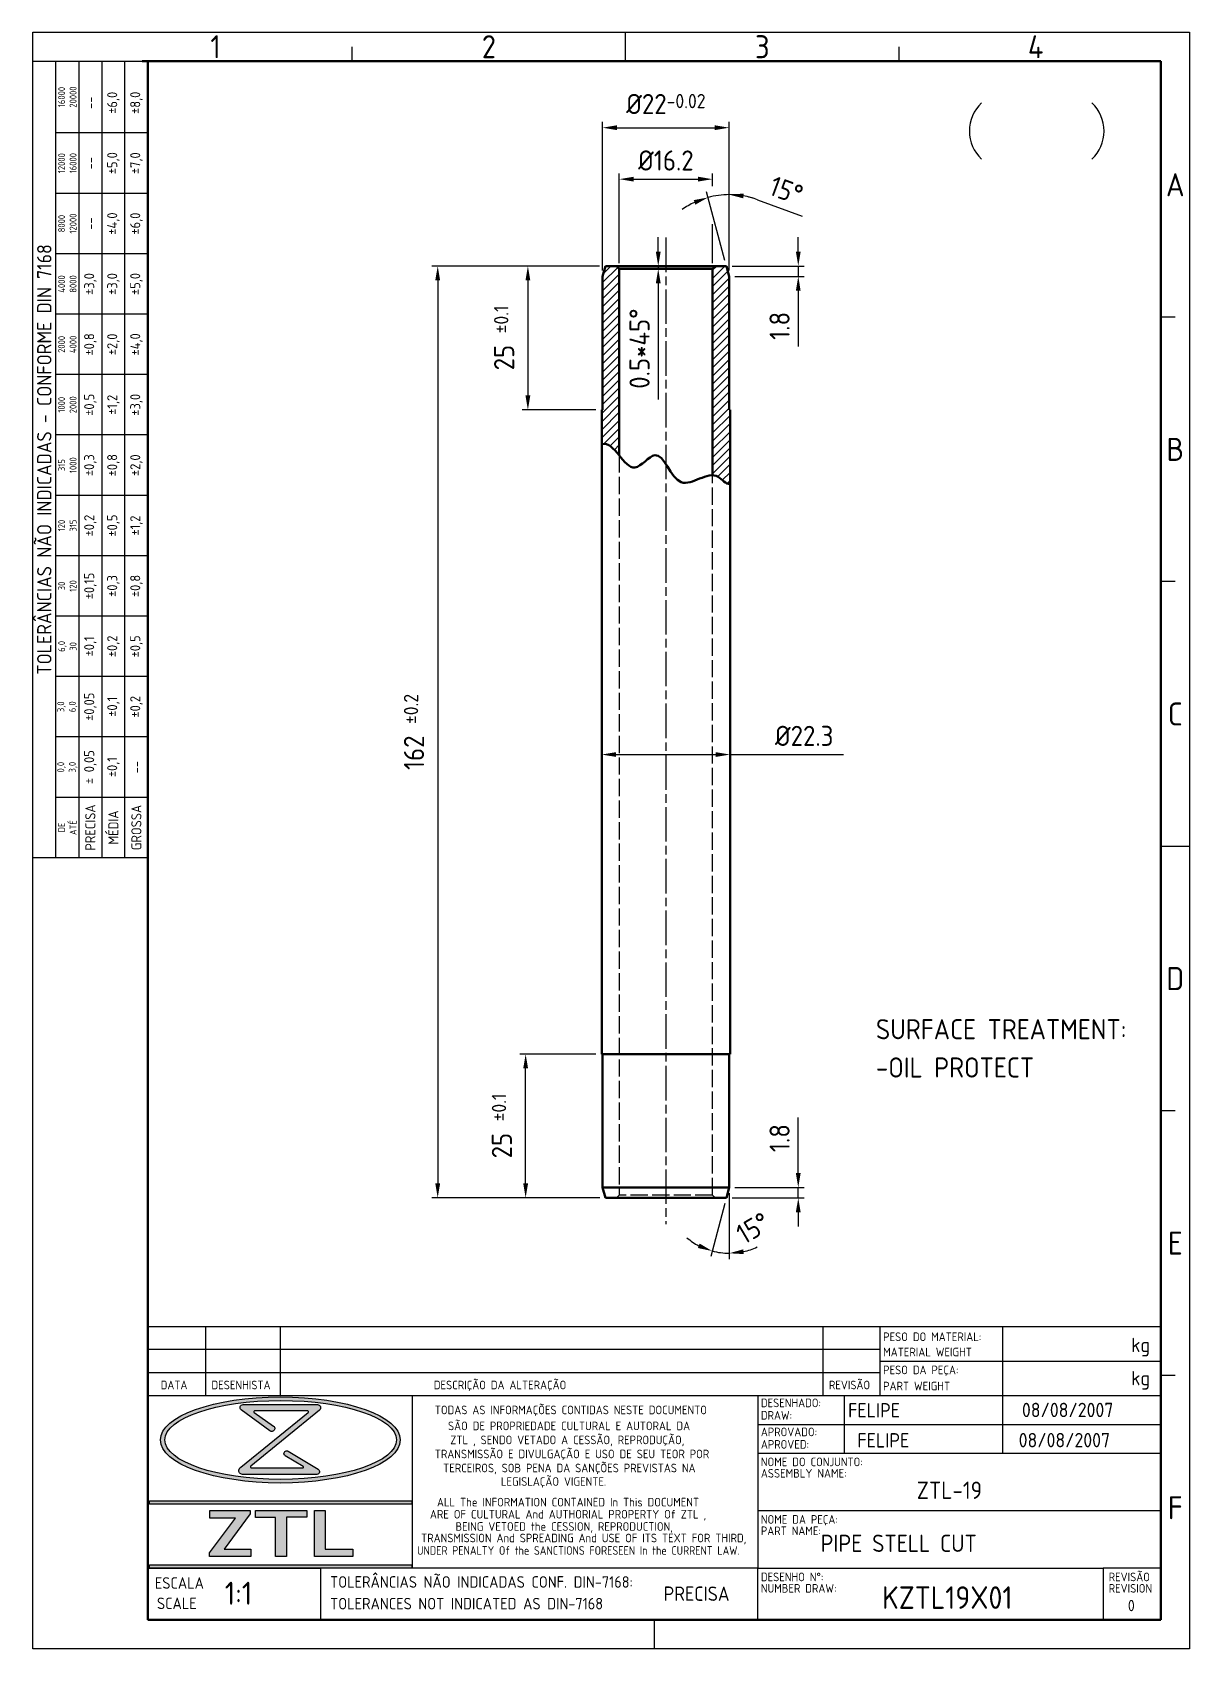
# Model space of a CAD drawing. Extents: x 0 to 201, y 0 to 281.
import ezdxf
from ezdxf.enums import TextEntityAlignment as Align

# ---------------------------------------------------------------- set-up
doc = ezdxf.new("R2010")
doc.units = 0
doc.header["$LTSCALE"] = 0.5
doc.linetypes.add('AM_ISO02W050', pattern=[7.5, 6, -1.5])
doc.linetypes.add('AM_ISO08W050', pattern=[18, 12, -1.5, 3, -1.5])
doc.layers.get('Defpoints').update_dxf_attribs({"linetype": 'CONTINUOUS'})
for name, color, linetype, lineweight in [('AM_0', 7, 'CONTINUOUS', 50), ('AM_3', 6, 'AM_ISO02W050', 25), ('AM_5', 3, 'CONTINUOUS', 25), ('AM_6', 2, 'CONTINUOUS', 35), ('AM_7', 4, 'AM_ISO08W050', 25), ('AM_8', 1, 'CONTINUOUS', 25), ('AM_BOR', 7, 'CONTINUOUS', 50)]:
    doc.layers.add(name, color=color, linetype=linetype, lineweight=lineweight)
doc.styles.add('ACISOTS', font='isocp.shx', dxfattribs={"height": 1})
doc.styles.get("Standard").update_dxf_attribs({"font": 'ISOCP.SHX'})
doc.dimstyles.new('AM_ISO', dxfattribs={"dimtxt": 3.5, "dimasz": 2.5, "dimexe": 1, "dimexo": 1, "dimgap": 1.5, "dimtad": 1, "dimdsep": 46, "dimtxsty": 'Standard', "dimcen": 0, "dimclrd": 256, "dimclre": 256, "dimclrt": 2, "dimadec": 0, "dimazin": 2, "dimtp": 0.1, "dimtm": 0.1, "dimtfac": 0.71, "dimtdec": 3, "dimtmove": 0, "dimatfit": 3, "dimfxl": 0, "dimlwd": -1, "dimlwe": -1, "dimarcsym": 0})

# ---------------------------------------------------------------- blocks, each defined once
blk = doc.blocks.new('A4 ZTL')
at = {"layer": 'AM_0'}
for p, q in [((196, 276), (19, 276)), ((20, 276), (20, 5)), ((196, 5), (196, 276)), ((20, 5), (196, 5))]:
    blk.add_line(p, q, dxfattribs=at)
at = {"layer": 'AM_BOR', "color": 135, "lineweight": 25}
for p, q in [((0, 0), (0, 281)), ((0, 281), (201, 281)), ((55.5, 276), (55.5, 278.5)), ((103, 276), (103, 281)), ((150.5, 276), (150.5, 278.5)), ((201, 281), (201, 0)), ((4, 137.5), (4, 276)), ((8, 276), (8, 137.5)), ((12, 276), (12, 137.5)), ((16, 137.5), (16, 276)), ((20, 263.5), (4, 263.5)), ((20, 253), (4, 253)), ((20, 242.5), (4, 242.5)), ((20, 232), (4, 232)), ((198.5, 231.5), (196, 231.5)), ((20, 221.5), (4, 221.5)), ((20, 211), (4, 211)), ((20, 200.5), (4, 200.5)), ((20, 190), (4, 190)), ((198.5, 185.5), (196, 185.5)), ((20, 179.5), (4, 179.5)), ((20, 169), (4, 169)), ((20, 158.5), (4, 158.5)), ((20, 148), (4, 148)), ((196, 139.5), (201, 139.5)), ((198.5, 93.5), (196, 93.5)), ((198.5, 47.5), (196, 47.5)), ((108, 0), (108, 5)), ((201, 0), (0, 0))]:
    blk.add_line(p, q, dxfattribs=at)
blk.add_lwpolyline([(20, 276), (20, 137.5), (0, 137.5), (0, 276)], close=True, dxfattribs=at)
at = {"layer": 'AM_BOR', "color": 135, "lineweight": 25, "style": 'ACISOTS'}
for s, p in [('1', (31.75, 278.5)), ('2', (79.25, 278.5)), ('3', (126.75, 278.5)), ('4', (174.25, 278.5)), ('A', (198.5, 254.5)), ('B', (198.5, 208.5)), ('C', (198.5, 162.5)), ('D', (198.5, 116.5)), ('E', (198.5, 70.5)), ('F', (198.5, 24.5))]:
    blk.add_text(s, height=4, dxfattribs=at).set_placement(p, align=Align.MIDDLE)
at = {"layer": 'AM_BOR', "color": 135, "lineweight": 25, "attachment_point": 5, "rotation": 90}
for s, insert, char_height, width in [('16000\\P20000', (6, 269.75), 1.2, 12.5), ('±6,0', (14, 268.75), 1.75, 10.5), ('±8,0', (18, 268.75), 1.75, 10.5), ('--', (10, 268.75), 1.75, 10.5), ('12000\\P16000', (6, 258.25), 1.2, 10.5), ('--', (10, 258.25), 1.75, 10.5), ('±5,0', (14, 258.25), 1.75, 10.5), ('±7,0', (18, 258.25), 1.75, 10.5), ('8000\\P12000', (6, 247.75), 1.2, 10.5), ('--', (10, 247.75), 1.75, 10.5), ('±4,0', (14, 247.75), 1.75, 10.5), ('±6,0', (18, 247.75), 1.75, 10.5), ('{\\Fisocp.shx|c0;TOLERÂNCIAS NÃO INDICADAS - CONFORME DIN 7168}', (2, 206.75), 2.5, 138.5), ('±3,0', (10, 237.25), 1.75, 10.5), ('±3,0', (14, 237.25), 1.75, 10.5), ('±5,0', (18, 237.25), 1.75, 10.5), ('4000\\P8000', (6, 237.25), 1.2, 10.5), ('2000\\P4000', (6, 226.75), 1.2, 10.5), ('±0,8', (10, 226.75), 1.75, 10.5), ('±2,0', (14, 226.75), 1.75, 10.5), ('±4,0', (18, 226.75), 1.75, 10.5), ('1000\\P2000', (6, 216.25), 1.2, 10.5), ('±0,5', (10, 216.25), 1.75, 10.5), ('±1,2', (14, 216.25), 1.75, 10.5), ('±3,0', (18, 216.25), 1.75, 10.5), ('315\\P1000', (6, 205.75), 1.2, 10.5), ('±0,3', (10, 205.75), 1.75, 10.5), ('±0,8', (14, 205.75), 1.75, 10.5), ('±2,0', (18, 205.75), 1.75, 10.5), ('±0,2', (10, 195.25), 1.75, 10.5), ('±0,5', (14, 195.25), 1.75, 10.5), ('±1,2', (18, 195.25), 1.75, 10.5), ('120\\P315', (6, 195.25), 1.2, 10.5), ('30\\P120', (6, 184.75), 1.2, 10.5), ('±0,15', (10, 184.75), 1.75, 10.5), ('±0,3', (14, 184.75), 1.75, 10.5), ('±0,8', (18, 184.75), 1.75, 10.5), ('6,0\\P30', (6, 174.25), 1.2, 10.5), ('±0,1', (10, 174.25), 1.75, 10.5), ('±0,2', (14, 174.25), 1.75, 10.5), ('±0,5', (18, 174.25), 1.75, 10.5), ('±0,05', (10, 163.75), 1.75, 10.5), ('3,0\\P6,0', (6, 163.75), 1.2, 10.5), ('±0,1', (14, 163.75), 1.75, 10.5), ('±0,2', (18, 163.75), 1.75, 10.5), ('± 0,05', (10, 153.25), 1.75, 10.5), ('\\pt4.79529;±0,1', (14, 153.25), 1.75, 10.5), ('0,0\\P3,0', (6, 153.25), 1.2, 10.5), ('--', (18, 153.25), 1.75, 10.5), ('PRECISA', (10, 142.75), 1.75, 10.5), ('GROSSA', (18, 142.75), 1.75, 10.5), ('{\\Fisocp.shx|c0;DE\\PATÉ}', (6, 142.75), 1.2, 10.5), ('MÉDIA', (14, 142.75), 1.75, 10.5)]:
    blk.add_mtext(s, dxfattribs=dict(at, insert=insert, char_height=char_height, width=width))
blk = doc.blocks.new('LEGENDAZTL-1')
at = {"layer": 'AM_8'}
h = blk.add_hatch(color=135, dxfattribs=at)
edge = h.paths.add_edge_path()
edge.add_ellipse((23.01, 31.29), major_axis=(20.82, 0), ratio=0.359907, start_angle=191.4592, end_angle=452.8175)
edge.add_ellipse((23.01, 31.29), major_axis=(20.82, 0), ratio=0.359907, start_angle=92.8175, end_angle=191.4592)
edge = h.paths.add_edge_path(flags=16)
edge.add_ellipse((23.07, 31.29), major_axis=(20.11, 0), ratio=0.340664, start_angle=93.067, end_angle=371.4592)
edge.add_ellipse((23.07, 31.29), major_axis=(20.11, 0), ratio=0.340664, start_angle=11.4592, end_angle=93.067)
h = blk.add_hatch(color=135, dxfattribs=at)
edge = h.paths.add_edge_path()
edge.add_line((27.86, 36.04), (16.14, 26.55))
edge.add_arc((16.46, 25.96), 0.662, 118.1409, 270)
edge.add_line((16.46, 25.3), (29.34, 25.3))
edge.add_arc((29.33, 25.79), 0.488, 271.9685, 418.9108)
edge.add_line((29.58, 26.21), (24.36, 29.35))
edge.add_arc((24.11, 28.95), 0.475, 58.6682, 238.8052)
edge.add_line((23.87, 28.54), (26.98, 26.65))
edge.add_arc((26.92, 26.56), 0.12, -90, 54.6545, ccw=False)
edge.add_line((26.92, 26.44), (17.93, 26.44))
edge.add_arc((17.96, 26.6), 0.167, 129.2364, 260.8226, ccw=False)
edge.add_line((17.86, 26.73), (29.79, 36.47))
edge.add_arc((29.47, 36.9), 0.529, 306.0702, 450)
edge.add_line((29.47, 37.43), (16.54, 37.43))
edge.add_arc((16.52, 36.92), 0.513, 87.7272, 233.7471)
edge.add_line((16.21, 36.5), (21.18, 32.86))
edge.add_arc((21.5, 33.28), 0.527, 232.4714, 414.7334)
edge.add_line((21.81, 33.71), (18.46, 36.07))
edge.add_arc((18.53, 36.2), 0.144, 90, 242.5235, ccw=False)
edge.add_line((18.53, 36.35), (27.78, 36.35))
edge.add_arc((27.75, 36.17), 0.176, -50.9964, 80.7655, ccw=False)
for points in [[(0.28, 20.1), (45.87, 20.1), (45.87, 20.7), (0.28, 20.7)], [(10.71, 11.65), (10.71, 11.05), (17.9, 11.05), (17.9, 12.32), (13.24, 12.32), (17.77, 18.44), (17.77, 19.04), (10.78, 19.04), (10.78, 17.71), (15.21, 17.71)], [(18.7, 17.78), (22.17, 17.78), (22.17, 11.05), (24.07, 11.05), (24.07, 17.84), (27.63, 17.84), (27.63, 19.04), (18.7, 19.04)], [(35.62, 11.02), (35.62, 12.32), (30.79, 12.32), (30.79, 19.04), (28.93, 19.04), (28.93, 11.02)], [(45.87, 9.6), (0.28, 9.6), (0.28, 9), (45.87, 9)]]:
    blk.add_hatch(color=135, dxfattribs=at).paths.add_polyline_path(points)
at = {"layer": 'AM_8', "color": 135}
for p, q in [((0, 51), (176, 51)), ((0, 51), (0, 0)), ((10, 51), (10, 39)), ((23, 51), (23, 39)), ((117.25, 51), (117.25, 39)), ((127.25, 39), (127.25, 51)), ((148.5, 51), (148.5, 45)), ((176, 0), (176, 51)), ((127.25, 47), (0, 47)), ((127.25, 45), (176, 45)), ((148.5, 45), (148.5, 39)), ((0, 43), (127.25, 43)), ((0, 39), (106, 39)), ((16.54, 37.43), (29.47, 37.43)), ((45.93, 39), (45.93, 9)), ((106, 39), (106, 20)), ((106, 39), (176, 39)), ((121, 39), (121, 29)), ((148.5, 39), (148.5, 29)), ((106, 34), (176, 34)), ((106, 29), (176, 29)), ((0.28, 20.1), (0.28, 20.7)), ((0.28, 20.7), (45.87, 20.7)), ((45.87, 20.1), (0.28, 20.1)), ((45.87, 20.7), (45.87, 20.1)), ((106, 20), (106, 9)), ((10.71, 11.65), (15.21, 17.71)), ((10.78, 17.71), (10.78, 19.04)), ((10.78, 19.04), (17.77, 19.04)), ((15.21, 17.71), (10.78, 17.71)), ((17.77, 18.44), (13.24, 12.32)), ((17.77, 19.04), (17.77, 18.44)), ((18.7, 17.78), (18.7, 19.04)), ((18.7, 19.04), (27.63, 19.04)), ((22.17, 17.78), (18.7, 17.78)), ((22.17, 11.05), (22.17, 17.78)), ((24.07, 17.84), (24.07, 11.05)), ((27.63, 17.84), (24.07, 17.84)), ((27.63, 19.04), (27.63, 17.84)), ((28.93, 11.02), (28.93, 19.04)), ((28.93, 19.04), (30.79, 19.04)), ((30.79, 19.04), (30.79, 12.32)), ((106, 19), (176, 19)), ((10.71, 11.05), (10.71, 11.65)), ((13.24, 12.32), (17.9, 12.32)), ((17.9, 12.32), (17.9, 11.05)), ((30.79, 12.32), (35.62, 12.32)), ((35.62, 12.32), (35.62, 11.02)), ((0, 9), (30, 9)), ((106, 9), (0, 9)), ((0.28, 9.6), (45.87, 9.6)), ((0.28, 9), (0.28, 9.6)), ((45.87, 9), (0.28, 9)), ((17.9, 11.05), (10.71, 11.05)), ((24.07, 11.05), (22.17, 11.05)), ((35.62, 11.02), (28.93, 11.02)), ((30, 9), (30, 0)), ((45.87, 9.6), (45.87, 9)), ((106, 0), (106, 9)), ((106, 9), (166, 9)), ((176, 9), (166, 9)), ((166, 9), (166, 0)), ((0, 0), (176, 0))]:
    blk.add_line(p, q, dxfattribs=at)
blk.add_lwpolyline([(16.54, 37.43), (29.47, 37.43, -0.726075), (29.79, 36.47), (17.86, 26.73, 0.646844), (17.93, 26.44), (26.92, 26.44, 0.730915), (26.98, 26.65), (23.87, 28.54, -1.001197), (24.36, 29.35), (29.58, 26.21, -0.746343), (29.34, 25.3), (16.46, 25.3, -0.780296), (16.14, 26.55), (27.86, 36.04, 0.647932), (27.78, 36.35), (18.53, 36.35, 0.78497), (18.46, 36.07), (21.81, 33.71, -1.019937), (21.18, 32.86), (16.21, 36.5, -0.740095), (16.54, 37.43, -0.257794)], format="xyb", dxfattribs=at)
for centre, major_axis, ratio in [((23.01, 31.29), (-20.82, 0), 0.359907), ((23.07, 31.29), (-20.11, 0), 0.340664)]:
    blk.add_ellipse(centre, major_axis=major_axis, ratio=ratio, dxfattribs=at)
for s, height, p in [('PESO DO MATERIAL:', 1.5, (127.75, 48.48)), ('kg', 2.5, (170.83, 46.56)), ('MATERIAL WEIGHT', 1.5, (127.75, 45.82)), ('PESO DA PEÇA:', 1.5, (127.75, 42.71)), ('kg', 2.5, (170.83, 40.79)), ('DATA', 1.5, (2.22, 40.09)), ('DESENHISTA', 1.5, (11.05, 40.09)), ('DESCRIÇÃO DA ALTERAÇÃO', 1.5, (49.68, 40.09)), ('REVISÃO', 1.5, (118.32, 40.09)), ('PART WEIGHT', 1.5, (127.75, 39.91)), ('TODAS AS INFORMAÇÕES CONTIDAS NESTE DOCUMENTO', 1.5, (49.85, 35.75)), ('DESENHADO:', 1.5, (106.5, 36.98)), ('SÃO DE PROPRIEDADE CULTURAL E AUTORAL DA', 1.5, (52.14, 32.98)), ('DRAW:', 1.5, (106.5, 34.82)), ('ZTL , SENDO VETADO A CESSÃO, REPRODUÇÃO,', 1.5, (52.53, 30.54)), ('APROVADO:', 1.5, (106.5, 31.93)), ('APROVED:', 1.5, (106.5, 29.77)), ('TRANSMISSÃO E DIVULGAÇÃO E USO DE SEU TEOR POR', 1.5, (49.85, 28.1)), ('NOME DO CONJUNTO:', 1.5, (106.5, 26.72)), ('TERCEIROS, SOB PENA DA SANÇÕES PREVISTAS NA', 1.5, (51.3, 25.66)), ('ASSEMBLY NAME:', 1.5, (106.5, 24.74)), ('LEGISLAÇÃO VIGENTE.', 1.5, (61.33, 23.31)), ('ALL The INFORMATION CONTAINED In This DOCUMENT', 1.5, (50.22, 19.72)), ('ARE OF CULTURAL And AUTHORIAL PROPERTY Of ZTL ,', 1.5, (49, 17.62)), ('BEING VETOED the CESSION, REPRODUCTION,', 1.5, (53.44, 15.49)), ('NOME DA PEÇA:', 1.5, (106.5, 16.72)), ('TRANSMISSION And SPREADING And USE OF ITS TEXT FOR THIRD,', 1.5, (47.47, 13.49)), ('PART NAME:', 1.5, (106.5, 14.74)), ('REVISÃO', 1.5, (166.93, 6.72)), ('ESCALA', 2, (1.21, 5.42)), ('TOLERÂNCIAS NÃO INDICADAS CONF. DIN-7168:', 2, (31.66, 5.6)), ('DESENHO N%%d:', 1.5, (106.5, 6.72)), ('NUMBER DRAW:', 1.5, (106.5, 4.74)), ('REVISION', 1.5, (166.93, 4.74)), ('SCALE', 2, (1.57, 1.88)), ('TOLERANCES NOT INDICATED AS DIN-7168', 2, (31.66, 1.83))]:
    blk.add_text(s, height=height, dxfattribs=at).set_placement(p)
at = {"layer": 'AM_8', "color": 135, "width": 0.95}
blk.add_text('UNDER PENALTY Of the SANCTIONS FORESEEN In the CURRENT LAW.', height=1.5, dxfattribs=at).set_placement((46.78, 11.32))
at = {"layer": 'AM_8', "color": 135}
for p in [(156.87, 48.95), (156.85, 42.99)]:
    blk.add_attdef('PESO', text='', height=2.5, dxfattribs=at).set_placement(p, align=Align.TOP_CENTER)
blk.add_attdef('DESN.', text='', height=2.5, dxfattribs=at).set_placement((130.68, 36.44), align=Align.MIDDLE_RIGHT)
for tag, height, p in [('DATADES', 2.5, (157.12, 36.5)), ('APROV', 2.5, (127.78, 31.22)), ('DATAAPROV', 2.5, (159.23, 31.25)), ('CONJUNTO', 3, (134.97, 22.54)), ('PEÇA', 3, (130.45, 13.32)), ('TOL.N.IND', 2.5, (95.33, 4.56)), ('NºDESENHO', 3.91, (138.89, 3.88)), ('REV.', 1.96, (170.86, 2.49))]:
    blk.add_attdef(tag, text='', height=height, dxfattribs=at).set_placement(p, align=Align.MIDDLE_CENTER)
at = {"layer": 'AM_8', "color": 135, "style": 'ACISOTS'}
for tag, p, height in [('GEN-TITLE-SCA{12.7}', (13.36, 2.64), 4), ('GEN-TITLE-DWG{30.6}', (92.5, -2.65), 2)]:
    blk.add_attdef(tag, p, '', height=height, dxfattribs=at)
blk = doc.blocks.new('*D17')
at = {"layer": 'AM_5'}
for p, q in [((99, 239.57), (99, 265.42)), ((101.5, 264.42), (118.5, 264.42)), ((121, 239.57), (121, 265.42))]:
    blk.add_line(p, q, dxfattribs=at)
for points in [[(101.5, 264.84), (101.5, 264), (99, 264.42)], [(118.5, 264.84), (118.5, 264), (121, 264.42)]]:
    blk.add_solid(points, dxfattribs=at)
at = {"layer": 'Defpoints', "color": 0}
for p in [(121, 264.42), (99, 238.57), (121, 238.57)]:
    blk.add_point(p, dxfattribs=at)
at = {"layer": 'AM_5', "color": 135, "insert": (110, 268.54), "char_height": 3.5, "attachment_point": 5}
blk.add_mtext('%%c22{}{\\A0;{\\H1.5x;}{\\A2;\\H0.71x;\\C3;-0.02}}', dxfattribs=at)
blk = doc.blocks.new('*D18')
at = {"layer": 'AM_5'}
for p, q in [((101.9, 240.87), (101.9, 256.47)), ((118.1, 254.23), (118.1, 256.47)), ((104.4, 255.47), (115.6, 255.47)), ((118.1, 240.87), (118.1, 247.64))]:
    blk.add_line(p, q, dxfattribs=at)
for points in [[(104.4, 255.89), (104.4, 255.06), (101.9, 255.47)], [(115.6, 255.89), (115.6, 255.06), (118.1, 255.47)]]:
    blk.add_solid(points, dxfattribs=at)
at = {"layer": 'Defpoints', "color": 0}
for p in [(118.1, 255.47), (101.9, 239.87), (118.1, 239.87)]:
    blk.add_point(p, dxfattribs=at)
at = {"layer": 'AM_5', "color": 135, "insert": (110, 258.72), "char_height": 3.5, "attachment_point": 5}
blk.add_mtext('%%c16.2', dxfattribs=at)
blk = doc.blocks.new('*D19')
at = {"layer": 'AM_5'}
for p, q in [((98.48, 240.37), (85.02, 240.37)), ((86.02, 237.87), (86.02, 217.87)), ((97.85, 215.37), (85.02, 215.37))]:
    blk.add_line(p, q, dxfattribs=at)
for points in [[(85.6, 237.87), (86.44, 237.87), (86.02, 240.37)], [(85.6, 217.87), (86.44, 217.87), (86.02, 215.37)]]:
    blk.add_solid(points, dxfattribs=at)
at = {"layer": 'Defpoints', "color": 0}
for p in [(99.48, 240.37), (86.02, 215.37), (98.85, 215.37)]:
    blk.add_point(p, dxfattribs=at)
at = {"layer": 'AM_5', "color": 135, "insert": (81.89, 227.87), "char_height": 3.5, "attachment_point": 5, "rotation": 90}
blk.add_mtext('25 {}{\\A0;{\\H1.5x;}{\\A2;\\H0.71x;\\C3;%%p0.1}}', dxfattribs=at)
blk = doc.blocks.new('*D20')
at = {"layer": 'AM_5'}
for p, q in [((98.85, 104.37), (98.85, 156.44)), ((101.35, 155.44), (118.65, 155.44)), ((121.15, 104.37), (121.15, 156.44)), ((121.15, 155.44), (140.85, 155.44))]:
    blk.add_line(p, q, dxfattribs=at)
for points in [[(101.35, 155.86), (101.35, 155.03), (98.85, 155.44)], [(118.65, 155.86), (118.65, 155.03), (121.15, 155.44)]]:
    blk.add_solid(points, dxfattribs=at)
at = {"layer": 'Defpoints', "color": 0}
for p in [(121.15, 155.44), (98.85, 103.37), (121.15, 103.37)]:
    blk.add_point(p, dxfattribs=at)
at = {"layer": 'AM_5', "color": 135, "insert": (134.03, 158.69), "char_height": 3.5, "attachment_point": 5}
blk.add_mtext('%%c22.3', dxfattribs=at)
blk = doc.blocks.new('*D21')
at = {"layer": 'AM_5'}
for p, q in [((98.48, 240.37), (69.35, 240.37)), ((70.35, 237.87), (70.35, 80.87)), ((98.5, 78.37), (69.35, 78.37))]:
    blk.add_line(p, q, dxfattribs=at)
for points in [[(69.93, 237.87), (70.77, 237.87), (70.35, 240.37)], [(69.93, 80.87), (70.77, 80.87), (70.35, 78.37)]]:
    blk.add_solid(points, dxfattribs=at)
at = {"layer": 'Defpoints', "color": 0}
for p in [(99.48, 240.37), (70.35, 78.37), (99.5, 78.37)]:
    blk.add_point(p, dxfattribs=at)
at = {"layer": 'AM_5', "color": 135, "insert": (66.23, 159.37), "char_height": 3.5, "attachment_point": 5, "rotation": 90}
blk.add_mtext('162 {}{\\A0;{\\H1.5x;}{\\A2;\\H0.71x;\\C3;%%p0.2}}', dxfattribs=at)
blk = doc.blocks.new('*D22')
at = {"layer": 'AM_5'}
for p, q in [((97.85, 103.37), (84.63, 103.37)), ((85.63, 80.87), (85.63, 100.87)), ((98.5, 78.37), (84.63, 78.37))]:
    blk.add_line(p, q, dxfattribs=at)
for points in [[(85.21, 100.87), (86.05, 100.87), (85.63, 103.37)], [(85.21, 80.87), (86.05, 80.87), (85.63, 78.37)]]:
    blk.add_solid(points, dxfattribs=at)
at = {"layer": 'Defpoints', "color": 0}
for p in [(85.63, 103.37), (98.85, 103.37), (99.5, 78.37)]:
    blk.add_point(p, dxfattribs=at)
at = {"layer": 'AM_5', "color": 135, "insert": (81.5, 90.87), "char_height": 3.5, "attachment_point": 5, "rotation": 90}
blk.add_mtext('25 {}{\\A0;{\\H1.5x;}{\\A2;\\H0.71x;\\C3;%%p0.1}}', dxfattribs=at)
blk = doc.blocks.new('*D23')
at = {"layer": 'AM_5'}
for p, q in [((133, 242.87), (133, 245.37)), ((121.52, 240.37), (134, 240.37)), ((133, 240.37), (133, 238.57)), ((122, 238.57), (134, 238.57)), ((133, 236.07), (133, 226.37))]:
    blk.add_line(p, q, dxfattribs=at)
for points in [[(132.58, 242.87), (133.41, 242.87), (133, 240.37)], [(132.58, 236.07), (133.41, 236.07), (133, 238.57)]]:
    blk.add_solid(points, dxfattribs=at)
at = {"layer": 'Defpoints', "color": 0}
for p in [(120.52, 240.37), (121, 238.57), (133, 238.57)]:
    blk.add_point(p, dxfattribs=at)
at = {"layer": 'AM_5', "color": 135, "insert": (129.75, 229.97), "char_height": 3.5, "attachment_point": 5, "rotation": 90}
blk.add_mtext('1.8', dxfattribs=at)
blk = doc.blocks.new('*D24')
at = {"layer": 'AM_5'}
for p, q in [((120.26, 241.33), (117.06, 253.26)), ((121, 239.57), (121, 253.78)), ((125.92, 251.9), (133.66, 249.04))]:
    blk.add_line(p, q, dxfattribs=at)
for start, end in [(115.0936, 125.1871), (90, 105), (69.7335, 90), (69.8129, 79.9064)]:
    blk.add_arc((121, 238.57), 14.21, start, end, dxfattribs=at)
for points in [[(123.45, 252.14), (123.53, 252.97), (121, 252.78)], [(114.83, 251.83), (115.11, 251.04), (117.32, 252.29)]]:
    blk.add_solid(points, dxfattribs=at)
at = {"layer": 'Defpoints', "color": 0}
for p in [(118.53, 252.56), (120.52, 240.37), (121, 238.57), (121, 238.57), (121, 215.37)]:
    blk.add_point(p, dxfattribs=at)
at = {"layer": 'AM_5', "color": 135, "insert": (130.92, 253.52), "char_height": 3.5, "attachment_point": 5, "rotation": 339.7335}
blk.add_mtext('15°', dxfattribs=at)
blk = doc.blocks.new('*D25')
at = {"layer": 'AM_5'}
for p, q in [((133, 82.67), (133, 92.37)), ((122, 80.17), (134, 80.17)), ((133, 78.37), (133, 80.17)), ((121.52, 78.37), (134, 78.37)), ((133, 75.87), (133, 73.37))]:
    blk.add_line(p, q, dxfattribs=at)
for points in [[(132.58, 82.67), (133.41, 82.67), (133, 80.17)], [(132.58, 75.87), (133.41, 75.87), (133, 78.37)]]:
    blk.add_solid(points, dxfattribs=at)
at = {"layer": 'Defpoints', "color": 0}
for p in [(121, 80.17), (133, 80.17), (120.52, 78.37)]:
    blk.add_point(p, dxfattribs=at)
at = {"layer": 'AM_5', "color": 135, "insert": (129.75, 88.77), "char_height": 3.5, "attachment_point": 5, "rotation": 90}
blk.add_mtext('1.8', dxfattribs=at)
blk = doc.blocks.new('*D26')
at = {"layer": 'AM_5'}
for p, q in [((121, 79.17), (121, 67.74)), ((120.26, 77.4), (117.78, 68.17))]:
    blk.add_line(p, q, dxfattribs=at)
for start, end in [(229.8732, 242.4366), (255, 270), (282.5634, 295.1268)]:
    blk.add_arc((121, 80.17), 11.42, start, end, dxfattribs=at)
for points in [[(115.86, 70.43), (115.56, 69.65), (118.04, 69.13)], [(123.53, 68.6), (123.44, 69.43), (121, 68.74)]]:
    blk.add_solid(points, dxfattribs=at)
at = {"layer": 'Defpoints', "color": 0}
for p in [(121, 103.37), (121, 80.17), (121, 80.17), (120.52, 78.37), (119.01, 68.92)]:
    blk.add_point(p, dxfattribs=at)
at = {"layer": 'AM_5', "color": 135, "insert": (125.15, 73.12), "char_height": 3.5, "attachment_point": 5, "rotation": 30.5042}
blk.add_mtext('15°', dxfattribs=at)
blk = doc.blocks.new('*D27')
at = {"layer": 'AM_5'}
for p, q in [((108.67, 242.87), (108.67, 245.37)), ((102.9, 240.37), (109.67, 240.37)), ((102.9, 239.87), (109.67, 239.87)), ((108.67, 240.37), (108.67, 239.87)), ((108.67, 237.37), (108.67, 217.16))]:
    blk.add_line(p, q, dxfattribs=at)
for points in [[(108.25, 242.87), (109.09, 242.87), (108.67, 240.37)], [(108.25, 237.37), (109.09, 237.37), (108.67, 239.87)]]:
    blk.add_solid(points, dxfattribs=at)
at = {"layer": 'Defpoints', "color": 0}
for p in [(101.9, 240.37), (101.9, 239.87), (108.67, 240.37)]:
    blk.add_point(p, dxfattribs=at)
at = {"layer": 'AM_5', "color": 135, "insert": (105.42, 226.01), "char_height": 3.5, "attachment_point": 5, "rotation": 90}
blk.add_mtext('0.5{{}}*45%%d', dxfattribs=at)

msp = doc.modelspace()

# ---------------------------------------------------------------- hatches: boundary and pattern name
at = {"layer": 'AM_3'}
h = msp.add_hatch(dxfattribs=at)
h.set_pattern_fill('ANSI31', color=256, scale=15, style=0)
h.paths.add_polyline_path([(78.28, 102.97), (76.72, 102.97), (76.72, 95.97), (83.47, 95.97), (83.47, 99.97, -0.267949)])
h.paths.add_polyline_path([(83.47, 63.97), (76.72, 63.97), (76.72, 56.97), (78.28, 56.97, -0.267949), (83.47, 59.97)])
h = msp.add_hatch(dxfattribs=at)
h.set_pattern_fill('ANSI31', color=256, scale=15, style=0)
h.paths.add_polyline_path([(86.47, 95.97), (90.22, 99.72), (90.22, 102.97), (88.67, 102.97, -0.267949), (83.47, 99.97), (83.47, 95.97)])
h.paths.add_polyline_path([(90.22, 56.97), (90.22, 60.22), (86.47, 63.97), (83.47, 63.97), (83.47, 59.97, -0.267949), (88.67, 56.97)])
at = {"layer": 'AM_8'}
h = msp.add_hatch(dxfattribs=at)
h.set_pattern_fill('_USER', color=256, angle=45, style=0, pattern_type=0)
h.set_pattern_definition([(45, (0, -5.7507), (-0.7071068, 0.7071068), [])])
edge = h.paths.add_edge_path()
edge.add_line((101.9, 239.87), (101.4, 240.37))
edge.add_line((101.4, 240.37), (99.48, 240.37))
edge.add_line((99.48, 240.37), (99, 238.57))
edge.add_line((99, 238.57), (99, 215.37))
edge.add_line((99, 215.37), (98.85, 215.37))
edge.add_line((98.85, 215.37), (98.85, 209.4))
edge.add_spline(control_points=[(98.85, 209.4), (100, 209.71), (100.97, 208.59), (101.9, 207.45)], knot_values=[0, 0, 0, 0, 3.585876, 3.585876, 3.585876, 3.585876], degree=3, periodic=0)
edge.add_line((101.9, 207.45), (101.9, 239.87))
edge = h.paths.add_edge_path()
edge.add_spline(control_points=[(118.1, 203.98), (118.44, 203.97), (119.51, 203.72), (120.36, 202.37), (121.15, 202.51)], knot_values=[23.08892, 23.08892, 23.08892, 23.08892, 24.138231, 26.543338, 26.543338, 26.543338, 26.543338], degree=3, periodic=0)
edge.add_line((121.15, 202.51), (121.15, 215.37))
edge.add_line((121.15, 215.37), (121, 215.37))
edge.add_line((121, 215.37), (121, 238.57))
edge.add_line((121, 238.57), (120.52, 240.37))
edge.add_line((120.52, 240.37), (118.6, 240.37))
edge.add_line((118.6, 240.37), (118.1, 239.87))
edge.add_line((118.1, 239.87), (118.1, 203.98))

# ---------------------------------------------------------------- linework, layer by layer
at = {"layer": 'AM_0'}
for p, q in [((99, 238.57), (99.48, 240.37)), ((99.48, 240.37), (120.52, 240.37)), ((101.9, 239.87), (101.4, 240.37)), ((101.9, 239.87), (101.9, 207.45)), ((101.9, 239.87), (118.1, 239.87)), ((118.1, 239.87), (118.6, 240.37)), ((118.1, 203.98), (118.1, 239.87)), ((121, 238.57), (120.52, 240.37)), ((99, 215.37), (99, 238.57)), ((121, 215.37), (121, 238.57)), ((98.85, 103.37), (98.85, 215.37)), ((98.85, 215.37), (99, 215.37)), ((121.15, 215.37), (121, 215.37)), ((121.15, 215.37), (121.15, 103.37)), ((98.85, 103.37), (121.15, 103.37)), ((99, 103.37), (99, 80.17)), ((121, 80.17), (121, 103.37)), ((99, 80.17), (99.48, 78.37)), ((121, 80.17), (99, 80.17)), ((121, 80.17), (120.52, 78.37)), ((120.52, 78.37), (99.48, 78.37))]:
    msp.add_line(p, q, dxfattribs=at)
at = {"layer": 'AM_0', "start_tangent": (0.96692, 0.255082), "end_tangent": (0.984996, 0.172579)}
msp.add_spline([(98.85, 209.4), (104.63, 205.35), (108.05, 207.48), (112.67, 202.79), (119.07, 203.72), (121.15, 202.51)], degree=3, dxfattribs=at)
at = {"layer": 'AM_3'}
for p, q in [((101.9, 207.45), (101.9, 78.87)), ((118.1, 78.87), (118.1, 203.98)), ((101.9, 78.87), (101.4, 78.37)), ((118.1, 78.87), (101.9, 78.87)), ((118.1, 78.87), (118.6, 78.37))]:
    msp.add_line(p, q, dxfattribs=at)
at = {"layer": 'AM_5'}
for centre, start, end in [((169.49, 263.83), 133.6529, 226.3471), ((179.37, 263.83), 313.6529, 46.3471)]:
    msp.add_arc(centre, 6.75, start, end, dxfattribs=at)
at = {"layer": 'AM_7'}
msp.add_line((110, 245.31), (110, 73.82), dxfattribs=at)

# ---------------------------------------------------------------- block references
at = {"layer": 'AM_0', "lineweight": 0}
msp.add_blockref('A4 ZTL', (0, 0), dxfattribs=at)
ref = msp.add_blockref('LEGENDAZTL-1', (20, 5), dxfattribs=at)
ref.add_attrib('GEN-TITLE-SCA{12.7}', '1:1', (33.36, 7.64), dxfattribs={"layer": 'AM_8', "color": 135, "height": 4, "style": 'ACISOTS'})
ref.add_attrib('DATAAPROV', '08/08/2007', dxfattribs={"layer": 'AM_8', "color": 135, "height": 2.5}).set_placement((179.23, 36.25), align=Align.MIDDLE_CENTER)
ref.add_attrib('DATADES', '08/08/2007', dxfattribs={"layer": 'AM_8', "color": 135, "height": 2.5}).set_placement((179.8, 41.5), align=Align.MIDDLE_CENTER)
ref.add_attrib('APROV', 'FELIPE', dxfattribs={"layer": 'AM_8', "color": 135, "height": 2.5}).set_placement((147.78, 36.22), align=Align.MIDDLE_CENTER)
ref.add_attrib('PEÇA', 'PIPE STELL CUT', dxfattribs={"layer": 'AM_8', "color": 135, "height": 3}).set_placement((150.45, 18.32), align=Align.MIDDLE_CENTER)
ref.add_attrib('CONJUNTO', 'ZTL-19', dxfattribs={"layer": 'AM_8', "color": 135, "height": 3}).set_placement((159.26, 27.54), align=Align.MIDDLE_CENTER)
ref.add_attrib('NºDESENHO', 'KZTL19X01', dxfattribs={"layer": 'AM_8', "color": 135, "height": 3.911}).set_placement((158.89, 8.88), align=Align.MIDDLE_CENTER)
ref.add_attrib('REV.', '0', dxfattribs={"layer": 'AM_8', "color": 135, "height": 1.96}).set_placement((190.86, 7.49), align=Align.MIDDLE_CENTER)
ref.add_attrib('TOL.N.IND', 'PRECISA', dxfattribs={"layer": 'AM_8', "color": 135, "height": 2.5}).set_placement((115.33, 9.56), align=Align.MIDDLE_CENTER)
ref.add_attrib('DESN.', 'FELIPE', dxfattribs={"layer": 'AM_8', "color": 135, "height": 2.5}).set_placement((150.68, 41.44), align=Align.MIDDLE_RIGHT)

# ---------------------------------------------------------------- texts
at = {"layer": 'AM_6'}
for s, p in [('SURFACE TREATMENT:', (146.49, 105.94)), ('-OIL PROTECT', (146.49, 99.29))]:
    msp.add_text(s, height=3.5, dxfattribs=at).set_placement(p)

# ---------------------------------------------------------------- dimensions: what is measured, and where the dimension line sits
at = {"layer": 'AM_5'}
for base, p1, p2, text, override, picture, middle in [((121, 264.42), (99, 238.57), (121, 238.57), '%%c<>{}{\\A0;{\\H1.5x;}{\\A2;\\H0.71x;\\C3;-0.02}}', {"dimdec": 1, "dimclrt": 135, "dimadec": 2, "dimtp": 0, "dimtm": 0.02, "dimtdec": 2}, '*D17', (110, 268.54)), ((118.1, 255.47), (101.9, 239.87), (118.1, 239.87), '%%c<>', {"dimdec": 1, "dimclrt": 135, "dimadec": 2, "dimtp": 0.2, "dimtm": 0, "dimtdec": 1}, '*D18', (110, 258.72))]:
    dim = msp.add_linear_dim(base=base, p1=p1, p2=p2, text=text, dimstyle='AM_ISO', override=override, dxfattribs=at)
    dim.commit()
    dim.dimension.update_dxf_attribs({"geometry": picture, "text_midpoint": middle})
dim = msp.add_angular_dim_2l(base=(118.5309, 252.5609), line1=((120.9983, 215.3673), (120.9983, 238.5673)), line2=((120.9983, 238.5673), (120.516, 240.3673)), dimstyle='AM_ISO', override={"dimdec": 1, "dimclrt": 135, "dimadec": 2, "dimtp": 0.2, "dimtm": 0, "dimtdec": 1}, dxfattribs=at)
dim.commit()
dim.dimension.update_dxf_attribs({"geometry": '*D24', "text_midpoint": (130.9157, 253.517)})
dim = msp.add_linear_dim(base=(108.67, 240.37), p1=(101.9, 239.87), p2=(101.9, 240.37), angle=90, text='<>{{}}*45%%d', dimstyle='AM_ISO', override={"dimdec": 1, "dimclrt": 135, "dimadec": 2, "dimtp": 0.2, "dimtm": 0, "dimtdec": 1}, dxfattribs=at)
dim.commit()
dim.dimension.update_dxf_attribs({"geometry": '*D27', "text_midpoint": (108.67, 226.01), "dimtype": 160})
for base, p1, p2, picture, middle in [((133, 238.57), (120.52, 240.37), (121, 238.57), '*D23', (129.75, 229.97)), ((133, 80.17), (120.52, 78.37), (121, 80.17), '*D25', (129.75, 88.77))]:
    dim = msp.add_linear_dim(base=base, p1=p1, p2=p2, angle=90, dimstyle='AM_ISO', override={"dimdec": 1, "dimclrt": 135, "dimadec": 2, "dimtp": 0.2, "dimtm": 0, "dimtdec": 1}, dxfattribs=at)
    dim.commit()
    dim.dimension.update_dxf_attribs({"geometry": picture, "text_midpoint": middle})
for base, p1, p2, text, override, picture, middle in [((70.35, 78.37), (99.48, 240.37), (99.5, 78.37), '<> {}{\\A0;{\\H1.5x;}{\\A2;\\H0.71x;\\C3;%%p0.2}}', {"dimdec": 1, "dimclrt": 135, "dimadec": 2, "dimtp": 0.2, "dimtm": 0.2, "dimtdec": 1}, '*D21', (66.23, 159.37)), ((86.02, 215.37), (99.48, 240.37), (98.85, 215.37), '<> {}{\\A0;{\\H1.5x;}{\\A2;\\H0.71x;\\C3;%%p0.1}}', {"dimdec": 1, "dimclrt": 135, "dimadec": 2, "dimtp": 0.1, "dimtm": 0.1, "dimtdec": 1}, '*D19', (81.89, 227.87)), ((85.63, 103.37), (99.5, 78.37), (98.85, 103.37), '<> {}{\\A0;{\\H1.5x;}{\\A2;\\H0.71x;\\C3;%%p0.1}}', {"dimdec": 1, "dimclrt": 135, "dimadec": 2, "dimtp": 0.1, "dimtm": 0.1, "dimtdec": 1}, '*D22', (81.5, 90.87))]:
    dim = msp.add_linear_dim(base=base, p1=p1, p2=p2, angle=90, text=text, dimstyle='AM_ISO', override=override, dxfattribs=at)
    dim.commit()
    dim.dimension.update_dxf_attribs({"geometry": picture, "text_midpoint": middle})
dim = msp.add_linear_dim(base=(121.15, 155.44), p1=(98.85, 103.37), p2=(121.15, 103.37), text='%%c<>', dimstyle='AM_ISO', override={"dimdec": 1, "dimclrt": 135, "dimadec": 2, "dimtp": 0.2, "dimtm": 0, "dimtdec": 1}, dxfattribs=at)
dim.commit()
dim.dimension.update_dxf_attribs({"geometry": '*D20', "text_midpoint": (134.03, 155.44), "dimtype": 160})
dim = msp.add_angular_dim_2l(base=(119.0145, 68.9166), line1=((120.9983, 80.1673), (120.9983, 103.3673)), line2=((120.9983, 80.1673), (120.516, 78.3673)), dimstyle='AM_ISO', override={"dimdec": 1, "dimclrt": 135, "dimadec": 2, "dimtp": 0.2, "dimtm": 0, "dimtdec": 1}, dxfattribs=at)
dim.commit()
dim.dimension.update_dxf_attribs({"geometry": '*D26', "text_midpoint": (126.7973, 70.3242), "dimtype": 162})

doc.saveas('drawing.dxf')
